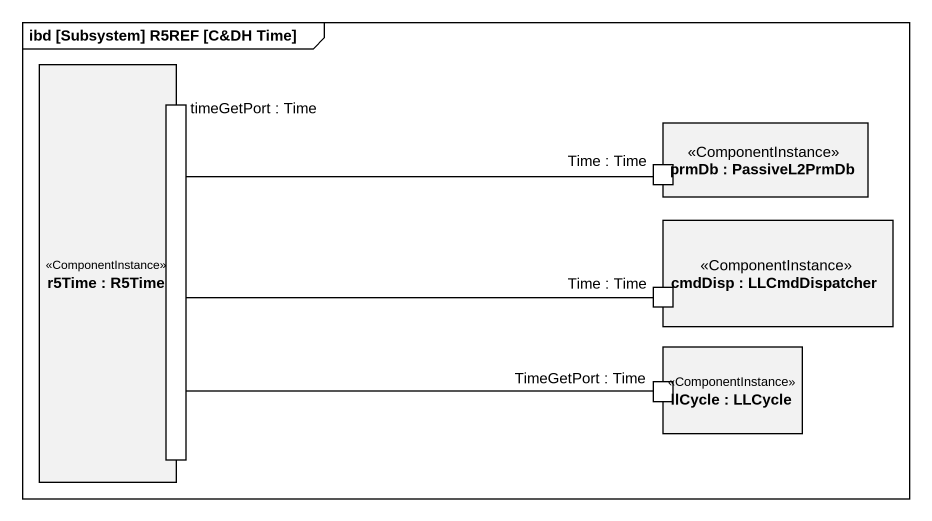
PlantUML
@startuml
mainframe ibd [Subsystem] R5REF [C&DH Time]
rectangle "r5Time : R5Time" as r5Time <<ComponentInstance>> {
  port "timeGetPort : Time" as timeGetPort_Time
}
rectangle "prmDb : PassiveL2PrmDb" as prmDb <<ComponentInstance>> {
  port "Time : Time" as Time_Time
}
rectangle "cmdDisp : LLCmdDispatcher" as cmdDisp <<ComponentInstance>> {
  port "Time : Time" as Time_Time_2
}
rectangle "llCycle : LLCycle" as llCycle <<ComponentInstance>> {
  port "TimeGetPort : Time" as TimeGetPort_Time
}
Time_Time -left- timeGetPort_Time
Time_Time_2 -left- timeGetPort_Time
TimeGetPort_Time -left- timeGetPort_Time
@enduml
